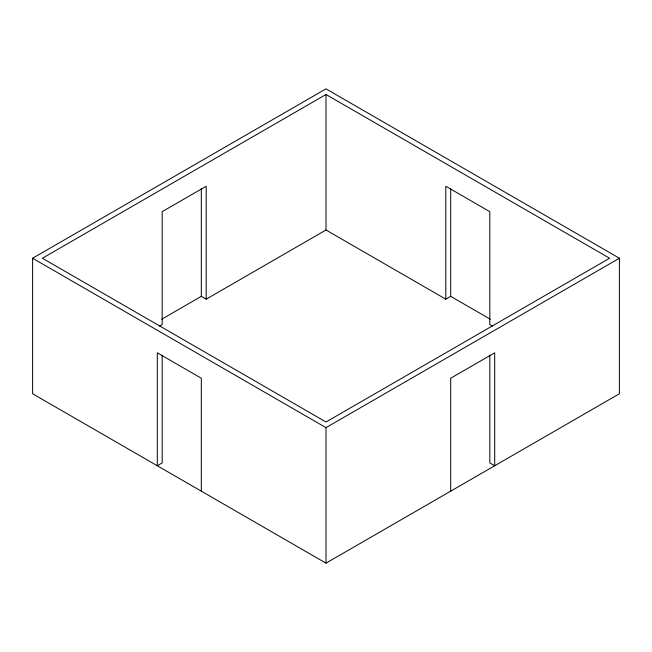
<?xml version="1.0" encoding="UTF-8"?>
<svg xmlns="http://www.w3.org/2000/svg" width="652" height="652" viewBox="0 0 652 652"><rect width="100%" height="100%" fill="white"/><g stroke="black" fill="none" stroke-linecap="round" stroke-linejoin="round"><path stroke-width="0.98" d="M32.6 258.241L326 88.851L619.4 258.241L619.4 393.759L326 563.149L32.6 393.759L32.6 258.241L326 427.639L619.4 258.241M326 94.499L42.38 258.241L326 421.991L609.62 258.241L326 94.499L326 230.009L445.805 299.178L450.695 296.358L490.304 319.227M161.696 319.227L201.305 296.358L206.195 299.178L326 230.009M159.544 326.114L162.185 324.59L162.185 211.655L206.195 186.252L206.195 299.178M492.456 326.114L489.815 324.59L489.815 211.655L445.805 186.252L445.805 299.178M489.815 355.087L489.815 462.928L494.705 465.748L494.705 352.822L450.695 378.225L450.695 491.16M450.695 188.518L450.695 296.358M326 427.639L326 563.149M201.305 188.518L201.305 296.358M201.305 491.16L201.305 378.225L157.295 352.822L157.295 465.748L162.185 462.928L162.185 355.087"/></g></svg>
